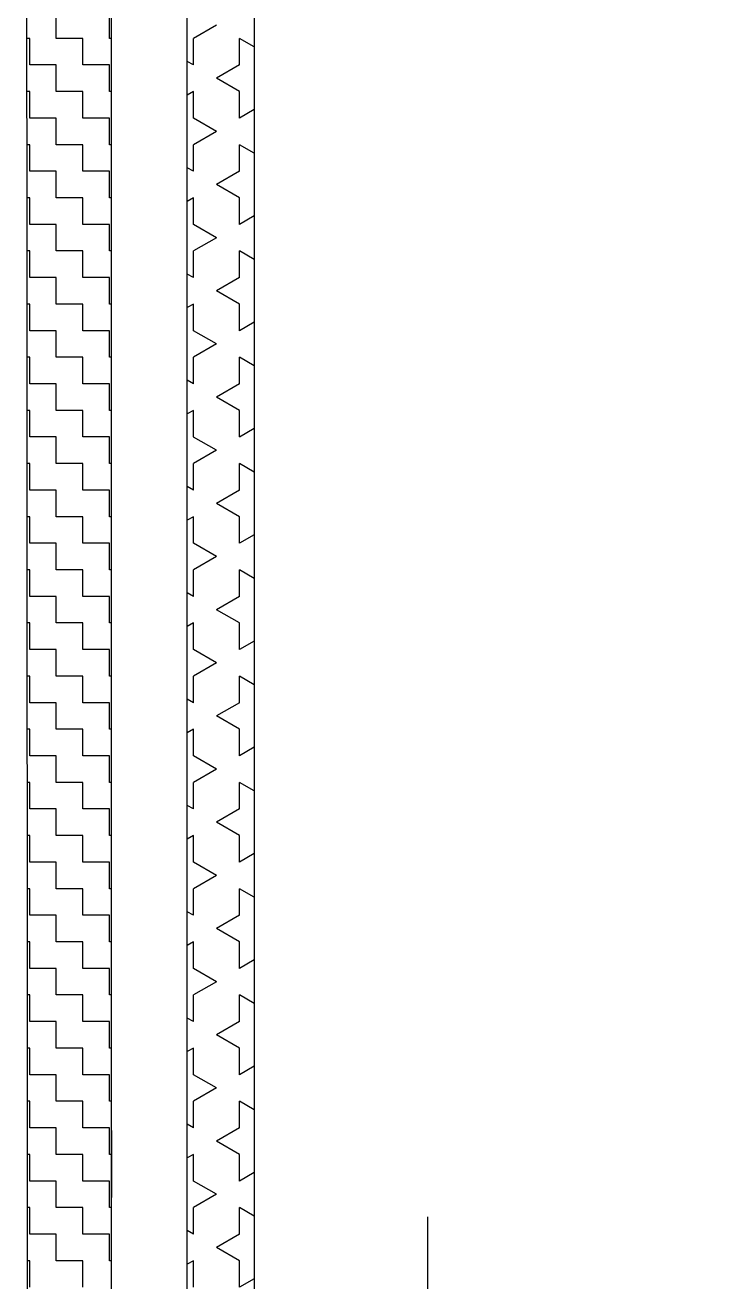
# Model space of a CAD drawing. Header units: millimetres. Extents: x -3262 to 109714, y 0 to 217318.
# Drawn here: x 57907 to 59969, y 194763 to 198517 of the extents above; entities that cross this region are included whole.
import ezdxf

# ---------------------------------------------------------------- set-up
doc = ezdxf.new("R2010")
doc.units = ezdxf.units.MM
doc.header["$LTSCALE"] = 100
doc.layers.add('EL6131--_ENERGIEBEDR (1996)', color=2, linetype='Continuous')

# ---------------------------------------------------------------- blocks, each defined once
blk = doc.blocks.new('*X109')
at = {"color": 0}
for p, q in [((37623.8, 16986.2), (37703.1, 16986.2)), ((37703.1, 16986.2), (37703.1, 16993.5)), ((37782.5, 16986.2), (37861.9, 16986.2)), ((37782.5, 16906.9), (37782.5, 16986.2)), ((37861.9, 16986.2), (37861.9, 16993.5)), ((37941.2, 16986.2), (38020.6, 16986.2)), ((37941.2, 16906.9), (37941.2, 16986.2)), ((38020.6, 16986.2), (38020.6, 16993.6)), ((38100, 16986.2), (38179.4, 16986.2)), ((38100, 16906.9), (38100, 16986.2)), ((38179.4, 16986.2), (38179.4, 16993.7)), ((38258.8, 16986.2), (38338.1, 16986.2)), ((38258.8, 16906.9), (38258.8, 16986.2)), ((38338.1, 16986.2), (38338.1, 16993.8)), ((38417.5, 16986.2), (38496.9, 16986.2)), ((38417.5, 16906.9), (38417.5, 16986.2)), ((38496.9, 16986.2), (38496.9, 16993.9)), ((38576.2, 16986.2), (38655.6, 16986.2)), ((38576.2, 16906.9), (38576.2, 16986.2)), ((38655.6, 16986.2), (38655.6, 16994)), ((38735, 16986.2), (38814.4, 16986.2)), ((38735, 16906.9), (38735, 16986.2)), ((38814.4, 16986.2), (38814.4, 16994)), ((38893.8, 16986.2), (38973.1, 16986.2)), ((38893.8, 16906.9), (38893.8, 16986.2)), ((38973.1, 16986.2), (38973.1, 16994.1)), ((39052.5, 16986.2), (39131.9, 16986.2)), ((39052.5, 16906.9), (39052.5, 16986.2)), ((39131.9, 16986.2), (39131.9, 16994.2)), ((39211.2, 16986.2), (39290.6, 16986.2)), ((39211.2, 16906.9), (39211.2, 16986.2)), ((39290.6, 16986.2), (39290.6, 16994.3)), ((39370, 16986.2), (39449.4, 16986.2)), ((39370, 16906.9), (39370, 16986.2)), ((39449.4, 16986.2), (39449.4, 16994.4)), ((39528.8, 16986.2), (39608.1, 16986.2)), ((39528.8, 16906.9), (39528.8, 16986.2)), ((39608.1, 16986.2), (39608.1, 16994.5)), ((39687.5, 16986.2), (39766.9, 16986.2)), ((39687.5, 16906.9), (39687.5, 16986.2)), ((39766.9, 16986.2), (39766.9, 16994.6)), ((39846.2, 16986.2), (39925.6, 16986.2)), ((39846.2, 16906.9), (39846.2, 16986.2)), ((39925.6, 16986.2), (39925.6, 16994.6)), ((40005, 16986.2), (40084.4, 16986.2)), ((40005, 16906.9), (40005, 16986.2)), ((40084.4, 16986.2), (40084.4, 16994.7)), ((40163.8, 16986.2), (40243.1, 16986.2)), ((40163.8, 16906.9), (40163.8, 16986.2)), ((40243.1, 16986.2), (40243.1, 16994.8)), ((40322.5, 16986.2), (40401.9, 16986.2)), ((40322.5, 16906.9), (40322.5, 16986.2)), ((40401.9, 16986.2), (40401.9, 16994.9)), ((40481.2, 16986.2), (40560.6, 16986.2)), ((40481.2, 16906.9), (40481.2, 16986.2)), ((40560.6, 16986.2), (40560.6, 16995)), ((40640, 16986.2), (40719.4, 16986.2)), ((40640, 16906.9), (40640, 16986.2)), ((40719.4, 16986.2), (40719.4, 16995.1)), ((40798.8, 16986.2), (40878.1, 16986.2)), ((40798.8, 16906.9), (40798.8, 16986.2)), ((40878.1, 16986.2), (40878.1, 16995.2)), ((40957.5, 16986.2), (41036.9, 16986.2)), ((40957.5, 16906.9), (40957.5, 16986.2)), ((41036.9, 16986.2), (41036.9, 16995.2)), ((41116.2, 16986.2), (41195.6, 16986.2)), ((41116.2, 16906.9), (41116.2, 16986.2)), ((41195.6, 16986.2), (41195.6, 16995.3)), ((41275, 16986.2), (41354.4, 16986.2)), ((41275, 16906.9), (41275, 16986.2)), ((41354.4, 16986.2), (41354.4, 16995.4)), ((37703.1, 16906.9), (37782.5, 16906.9)), ((37703.1, 16827.5), (37703.1, 16906.9)), ((37861.9, 16906.9), (37941.2, 16906.9)), ((37861.9, 16827.5), (37861.9, 16906.9)), ((38020.6, 16906.9), (38100, 16906.9)), ((38020.6, 16827.5), (38020.6, 16906.9)), ((38179.4, 16906.9), (38258.8, 16906.9)), ((38179.4, 16827.5), (38179.4, 16906.9)), ((38338.1, 16906.9), (38417.5, 16906.9)), ((38338.1, 16827.5), (38338.1, 16906.9)), ((38496.9, 16906.9), (38576.2, 16906.9)), ((38496.9, 16827.5), (38496.9, 16906.9)), ((38655.6, 16906.9), (38735, 16906.9)), ((38655.6, 16827.5), (38655.6, 16906.9)), ((38814.4, 16906.9), (38893.8, 16906.9)), ((38814.4, 16827.5), (38814.4, 16906.9)), ((38973.1, 16906.9), (39052.5, 16906.9)), ((38973.1, 16827.5), (38973.1, 16906.9)), ((39131.9, 16906.9), (39211.2, 16906.9)), ((39131.9, 16827.5), (39131.9, 16906.9)), ((39290.6, 16906.9), (39370, 16906.9)), ((39290.6, 16827.5), (39290.6, 16906.9)), ((39449.4, 16906.9), (39528.8, 16906.9)), ((39449.4, 16827.5), (39449.4, 16906.9)), ((39608.1, 16906.9), (39687.5, 16906.9)), ((39608.1, 16827.5), (39608.1, 16906.9)), ((39766.9, 16906.9), (39846.2, 16906.9)), ((39766.9, 16827.5), (39766.9, 16906.9)), ((39925.6, 16906.9), (40005, 16906.9)), ((39925.6, 16827.5), (39925.6, 16906.9)), ((40084.4, 16906.9), (40163.8, 16906.9)), ((40084.4, 16827.5), (40084.4, 16906.9)), ((40243.1, 16906.9), (40322.5, 16906.9)), ((40243.1, 16827.5), (40243.1, 16906.9)), ((40401.9, 16906.9), (40481.2, 16906.9)), ((40401.9, 16827.5), (40401.9, 16906.9)), ((40560.6, 16906.9), (40640, 16906.9)), ((40560.6, 16827.5), (40560.6, 16906.9)), ((40719.4, 16906.9), (40798.8, 16906.9)), ((40719.4, 16827.5), (40719.4, 16906.9)), ((40878.1, 16906.9), (40957.5, 16906.9)), ((40878.1, 16827.5), (40878.1, 16906.9)), ((41036.9, 16906.9), (41116.2, 16906.9)), ((41036.9, 16827.5), (41036.9, 16906.9)), ((41195.6, 16906.9), (41275, 16906.9)), ((41195.6, 16827.5), (41195.6, 16906.9)), ((41354.4, 16906.9), (41433.8, 16906.9)), ((41354.4, 16827.5), (41354.4, 16906.9)), ((37623.8, 16827.5), (37703.1, 16827.5)), ((37782.5, 16827.5), (37861.9, 16827.5)), ((37782.5, 16748.1), (37782.5, 16827.5)), ((37941.2, 16827.5), (38020.6, 16827.5)), ((37941.2, 16748.1), (37941.2, 16827.5)), ((38100, 16827.5), (38179.4, 16827.5)), ((38100, 16748.1), (38100, 16827.5)), ((38258.8, 16827.5), (38338.1, 16827.5)), ((38258.8, 16748.1), (38258.8, 16827.5)), ((38417.5, 16827.5), (38496.9, 16827.5)), ((38417.5, 16748.1), (38417.5, 16827.5)), ((38576.2, 16827.5), (38655.6, 16827.5)), ((38576.2, 16748.1), (38576.2, 16827.5)), ((38735, 16827.5), (38814.4, 16827.5)), ((38735, 16748.1), (38735, 16827.5)), ((38893.8, 16827.5), (38973.1, 16827.5)), ((38893.8, 16748.1), (38893.8, 16827.5)), ((39052.5, 16827.5), (39131.9, 16827.5)), ((39052.5, 16748.1), (39052.5, 16827.5)), ((39211.2, 16827.5), (39290.6, 16827.5)), ((39211.2, 16748.1), (39211.2, 16827.5)), ((39370, 16827.5), (39449.4, 16827.5)), ((39370, 16748.1), (39370, 16827.5)), ((39528.8, 16827.5), (39608.1, 16827.5)), ((39528.8, 16748.1), (39528.8, 16827.5)), ((39687.5, 16827.5), (39766.9, 16827.5)), ((39687.5, 16748.1), (39687.5, 16827.5)), ((39846.2, 16827.5), (39925.6, 16827.5)), ((39846.2, 16748.1), (39846.2, 16827.5)), ((40005, 16827.5), (40084.4, 16827.5)), ((40005, 16748.1), (40005, 16827.5)), ((40163.8, 16827.5), (40243.1, 16827.5)), ((40163.8, 16748.1), (40163.8, 16827.5)), ((40322.5, 16827.5), (40401.9, 16827.5)), ((40322.5, 16748.1), (40322.5, 16827.5)), ((40481.2, 16827.5), (40560.6, 16827.5)), ((40481.2, 16748.1), (40481.2, 16827.5)), ((40640, 16827.5), (40719.4, 16827.5)), ((40640, 16748.1), (40640, 16827.5)), ((40798.8, 16827.5), (40878.1, 16827.5)), ((40798.8, 16748.1), (40798.8, 16827.5)), ((40957.5, 16827.5), (41036.9, 16827.5)), ((40957.5, 16748.1), (40957.5, 16827.5)), ((41116.2, 16827.5), (41195.6, 16827.5)), ((41116.2, 16748.1), (41116.2, 16827.5)), ((41275, 16827.5), (41354.4, 16827.5)), ((41275, 16748.1), (41275, 16827.5)), ((37703.1, 16748.1), (37782.5, 16748.1)), ((37703.1, 16741.7), (37703.1, 16748.1)), ((37861.9, 16748.1), (37941.2, 16748.1)), ((37861.9, 16741.7), (37861.9, 16748.1)), ((38020.6, 16748.1), (38100, 16748.1)), ((38020.6, 16741.7), (38020.6, 16748.1)), ((38179.4, 16748.1), (38258.8, 16748.1)), ((38179.4, 16741.7), (38179.4, 16748.1)), ((38338.1, 16748.1), (38417.5, 16748.1)), ((38338.1, 16741.7), (38338.1, 16748.1)), ((38496.9, 16748.1), (38576.2, 16748.1)), ((38496.9, 16741.7), (38496.9, 16748.1)), ((38655.6, 16748.1), (38735, 16748.1)), ((38655.6, 16741.7), (38655.6, 16748.1)), ((38814.4, 16748.1), (38893.8, 16748.1)), ((38814.4, 16741.7), (38814.4, 16748.1)), ((38973.1, 16748.1), (39052.5, 16748.1)), ((38973.1, 16741.7), (38973.1, 16748.1)), ((39131.9, 16748.1), (39211.2, 16748.1)), ((39131.9, 16741.7), (39131.9, 16748.1)), ((39290.6, 16748.1), (39370, 16748.1)), ((39290.6, 16741.7), (39290.6, 16748.1)), ((39449.4, 16748.1), (39528.8, 16748.1)), ((39449.4, 16741.7), (39449.4, 16748.1)), ((39608.1, 16748.1), (39687.5, 16748.1)), ((39608.1, 16741.7), (39608.1, 16748.1)), ((39766.9, 16748.1), (39846.2, 16748.1)), ((39766.9, 16741.7), (39766.9, 16748.1)), ((39925.6, 16748.1), (40005, 16748.1)), ((39925.6, 16741.7), (39925.6, 16748.1)), ((40084.4, 16748.1), (40163.8, 16748.1)), ((40084.4, 16741.7), (40084.4, 16748.1)), ((40243.1, 16748.1), (40322.5, 16748.1)), ((40243.1, 16741.7), (40243.1, 16748.1)), ((40401.9, 16748.1), (40481.2, 16748.1)), ((40401.9, 16741.7), (40401.9, 16748.1)), ((40560.6, 16748.1), (40640, 16748.1)), ((40560.6, 16741.7), (40560.6, 16748.1)), ((40719.4, 16748.1), (40798.8, 16748.1)), ((40719.4, 16741.7), (40719.4, 16748.1)), ((40878.1, 16748.1), (40957.5, 16748.1)), ((40878.1, 16741.7), (40878.1, 16748.1)), ((41036.9, 16748.1), (41116.2, 16748.1)), ((41036.9, 16741.7), (41036.9, 16748.1)), ((41195.6, 16748.1), (41275, 16748.1)), ((41195.6, 16741.7), (41195.6, 16748.1)), ((41354.4, 16748.1), (41433.8, 16748.1)), ((41354.4, 16741.7), (41354.4, 16748.1))]:
    blk.add_line(p, q, dxfattribs=at)
blk = doc.blocks.new('*X110')
at = {"color": 0}
for p, q in [((37623.8, 16497.8), (37703.1, 16497.8)), ((37703.1, 16497.8), (37692.6, 16516.1)), ((37782.5, 16497.8), (37793, 16516.1)), ((37782.5, 16497.8), (37861.9, 16497.8)), ((37901.6, 16429), (37861.9, 16497.8)), ((37901.6, 16429), (37941.2, 16497.8)), ((37941.2, 16497.8), (38020.6, 16497.8)), ((38020.6, 16497.8), (38010.1, 16516.1)), ((38100, 16497.8), (38110.5, 16516.1)), ((38100, 16497.8), (38179.4, 16497.8)), ((38219.1, 16429), (38179.4, 16497.8)), ((38219.1, 16429), (38258.7, 16497.8)), ((38258.8, 16497.8), (38338.1, 16497.8)), ((38338.1, 16497.8), (38327.6, 16516.1)), ((38417.5, 16497.8), (38428, 16516.1)), ((38417.5, 16497.8), (38496.9, 16497.8)), ((38536.6, 16429), (38496.9, 16497.8)), ((38536.6, 16429), (38576.2, 16497.8)), ((38576.2, 16497.8), (38655.6, 16497.8)), ((38655.6, 16497.8), (38645.1, 16516.1)), ((38735, 16497.8), (38745.5, 16516.1)), ((38735, 16497.8), (38814.4, 16497.8)), ((38854.1, 16429), (38814.4, 16497.8)), ((38854.1, 16429), (38893.7, 16497.8)), ((38893.8, 16497.8), (38973.1, 16497.8)), ((38973.1, 16497.8), (38962.6, 16516.1)), ((39052.5, 16497.8), (39063, 16516.1)), ((39052.5, 16497.8), (39131.9, 16497.8)), ((39171.6, 16429), (39131.9, 16497.8)), ((39171.6, 16429), (39211.2, 16497.8)), ((39211.2, 16497.8), (39290.6, 16497.8)), ((39290.6, 16497.8), (39280.1, 16516.1)), ((39370, 16497.8), (39380.5, 16516.1)), ((39370, 16497.8), (39449.4, 16497.8)), ((39489.1, 16429), (39449.4, 16497.8)), ((39489.1, 16429), (39528.7, 16497.8)), ((39528.8, 16497.8), (39608.1, 16497.8)), ((39608.1, 16497.8), (39597.6, 16516.1)), ((39687.5, 16497.8), (39698, 16516.1)), ((39687.5, 16497.8), (39766.9, 16497.8)), ((39806.6, 16429), (39766.9, 16497.8)), ((39806.6, 16429), (39846.2, 16497.8)), ((39846.2, 16497.8), (39925.6, 16497.8)), ((39925.6, 16497.8), (39915.1, 16516.1)), ((40005, 16497.8), (40015.5, 16516.1)), ((40005, 16497.8), (40084.4, 16497.8)), ((40124.1, 16429), (40084.4, 16497.8)), ((40124.1, 16429), (40163.7, 16497.8)), ((40163.8, 16497.8), (40243.1, 16497.8)), ((40243.1, 16497.8), (40232.6, 16516.1)), ((40322.5, 16497.8), (40333, 16516.1)), ((40322.5, 16497.8), (40401.9, 16497.8)), ((40441.6, 16429), (40401.9, 16497.8)), ((40441.6, 16429), (40481.2, 16497.8)), ((40481.2, 16497.8), (40560.6, 16497.8)), ((40560.6, 16497.8), (40550.1, 16516.1)), ((40640, 16497.8), (40650.5, 16516.1)), ((40640, 16497.8), (40719.4, 16497.8)), ((40759.1, 16429), (40719.4, 16497.8)), ((40759.1, 16429), (40798.7, 16497.8)), ((40798.8, 16497.8), (40878.1, 16497.8)), ((40878.1, 16497.8), (40867.6, 16516.1)), ((40957.5, 16497.8), (40968, 16516.1)), ((40957.5, 16497.8), (41036.9, 16497.8)), ((41076.6, 16429), (41036.9, 16497.8)), ((41076.6, 16429), (41116.2, 16497.8)), ((41116.2, 16497.8), (41195.6, 16497.8)), ((41195.6, 16497.8), (41185.1, 16516.1)), ((41275, 16497.8), (41285.5, 16516.1)), ((41275, 16497.8), (41354.4, 16497.8)), ((41394.1, 16429), (41354.4, 16497.8)), ((37703.1, 16360.3), (37742.8, 16429)), ((37782.5, 16360.3), (37742.8, 16429)), ((38020.6, 16360.3), (38060.3, 16429)), ((38100, 16360.3), (38060.3, 16429)), ((38338.1, 16360.3), (38377.8, 16429)), ((38417.5, 16360.3), (38377.8, 16429)), ((38655.6, 16360.3), (38695.3, 16429)), ((38735, 16360.3), (38695.3, 16429)), ((38973.1, 16360.3), (39012.8, 16429)), ((39052.5, 16360.3), (39012.8, 16429)), ((39290.6, 16360.3), (39330.3, 16429)), ((39370, 16360.3), (39330.3, 16429)), ((39608.1, 16360.3), (39647.8, 16429)), ((39687.5, 16360.3), (39647.8, 16429)), ((39925.6, 16360.3), (39965.3, 16429)), ((40005, 16360.3), (39965.3, 16429)), ((40243.1, 16360.3), (40282.8, 16429)), ((40322.5, 16360.3), (40282.8, 16429)), ((40560.6, 16360.3), (40600.3, 16429)), ((40640, 16360.3), (40600.3, 16429)), ((40878.1, 16360.3), (40917.8, 16429)), ((40957.5, 16360.3), (40917.8, 16429)), ((41195.6, 16360.3), (41235.3, 16429)), ((41275, 16360.3), (41235.3, 16429)), ((37649.3, 16316.1), (37623.7, 16360.3)), ((37623.8, 16360.3), (37703.1, 16360.3)), ((37782.5, 16360.3), (37861.9, 16360.3)), ((37836.3, 16316.1), (37861.9, 16360.3)), ((37941.2, 16360.3), (38020.6, 16360.3)), ((37966.8, 16316.1), (37941.2, 16360.3)), ((38100, 16360.3), (38179.4, 16360.3)), ((38153.8, 16316.1), (38179.4, 16360.3)), ((38284.3, 16316.1), (38258.7, 16360.3)), ((38258.8, 16360.3), (38338.1, 16360.3)), ((38417.5, 16360.3), (38496.9, 16360.3)), ((38471.3, 16316.1), (38496.9, 16360.3)), ((38576.2, 16360.3), (38655.6, 16360.3)), ((38601.8, 16316.1), (38576.2, 16360.3)), ((38735, 16360.3), (38814.4, 16360.3)), ((38788.8, 16316.1), (38814.4, 16360.3)), ((38919.3, 16316.1), (38893.7, 16360.3)), ((38893.8, 16360.3), (38973.1, 16360.3)), ((39052.5, 16360.3), (39131.9, 16360.3)), ((39106.3, 16316.1), (39131.9, 16360.3)), ((39211.2, 16360.3), (39290.6, 16360.3)), ((39236.8, 16316.1), (39211.2, 16360.3)), ((39370, 16360.3), (39449.4, 16360.3)), ((39423.8, 16316.1), (39449.4, 16360.3)), ((39554.3, 16316.1), (39528.7, 16360.3)), ((39528.8, 16360.3), (39608.1, 16360.3)), ((39687.5, 16360.3), (39766.9, 16360.3)), ((39741.3, 16316.1), (39766.9, 16360.3)), ((39846.2, 16360.3), (39925.6, 16360.3)), ((39871.8, 16316.1), (39846.2, 16360.3)), ((40005, 16360.3), (40084.4, 16360.3)), ((40058.8, 16316.1), (40084.4, 16360.3)), ((40189.3, 16316.1), (40163.7, 16360.3)), ((40163.8, 16360.3), (40243.1, 16360.3)), ((40322.5, 16360.3), (40401.9, 16360.3)), ((40376.3, 16316.1), (40401.9, 16360.3)), ((40481.2, 16360.3), (40560.6, 16360.3)), ((40506.8, 16316.1), (40481.2, 16360.3)), ((40640, 16360.3), (40719.4, 16360.3)), ((40693.8, 16316.1), (40719.4, 16360.3)), ((40824.3, 16316.1), (40798.7, 16360.3)), ((40798.8, 16360.3), (40878.1, 16360.3)), ((40957.5, 16360.3), (41036.9, 16360.3)), ((41011.3, 16316.1), (41036.9, 16360.3)), ((41116.2, 16360.3), (41195.6, 16360.3)), ((41141.8, 16316.1), (41116.2, 16360.3)), ((41275, 16360.3), (41354.4, 16360.3)), ((41328.8, 16316.1), (41354.4, 16360.3))]:
    blk.add_line(p, q, dxfattribs=at)

msp = doc.modelspace()

# ---------------------------------------------------------------- linework, layer by layer
at = {"layer": 'EL6131--_ENERGIEBEDR (1996)'}
msp.add_line((58165.4, 195214.7), (58165.4, 195014.7), dxfattribs=at)
at = {"layer": 'EL6131--_ENERGIEBEDR (1996)', "color": 1, "linetype": 'Continuous'}
msp.add_line((59109.4, 193075.5), (59109.4, 194957.2), dxfattribs=at)
at = {"layer": 'EL6131--_ENERGIEBEDR (1996)'}
msp.add_lwpolyline([(58165.4, 186158.4), (58165.4, 189374.1), (59863.4, 189374.1), (59863.4, 189778.6), (58165.4, 189778.6), (58165.4, 191685.4), (58165.4, 206921.1), (57907.1, 206921.1), (57915.4, 191485.4), (57915.4, 169007.8), (58165.4, 169007.8)], close=True, dxfattribs=at)
at = {"layer": 'EL6131--_ENERGIEBEDR (1996)', "color": 2, "linetype": 'Continuous'}
msp.add_lwpolyline([(58165.4, 194551.8), (58391, 194551.8), (58391, 206921.1), (58591, 206921.1), (58591, 192035.7), (58591, 190178.6), (59665.6, 190178.6), (59665.6, 190897.4), (59969, 190897.4), (59969, 189928.6), (58591, 189928.6), (58591, 169007.8), (58391, 169007.8), (58391, 169087.2), (58391, 169287.2), (58390.6, 173234.2), (58165.4, 173234.2), (58165.4, 173354.2), (58390.6, 173354.2), (58388.7, 194351.8), (58165.4, 194351.8), (58165.3, 194551.8)], dxfattribs=at)

# ---------------------------------------------------------------- block references
at = {"layer": 'EL6131--_ENERGIEBEDR (1996)', "color": 1, "linetype": 'Continuous', "rotation": 90}
for name in ['*X109', '*X110']:
    msp.add_blockref(name, (74907.1, 157122.7), dxfattribs=at)

doc.saveas('drawing.dxf')
